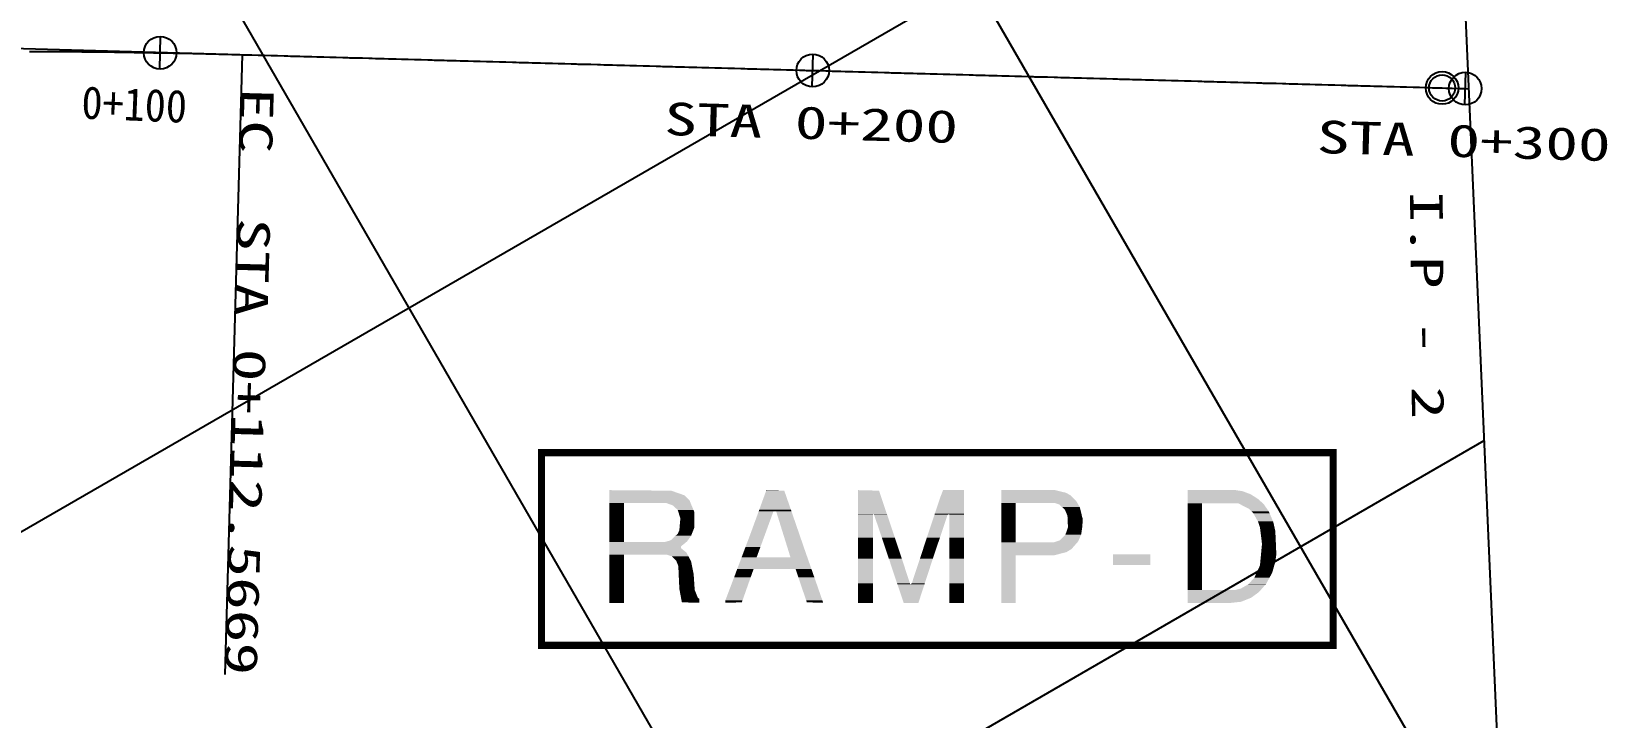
# Model space of a CAD drawing. Header units: feet. Extents: x 226743 to 230948, y 199106 to 202076.
# Drawn here: x 229736.8 to 229978.3, y 200836.1 to 200941.2 of the extents above; entities that cross this region are included whole.
import ezdxf
from ezdxf.enums import TextEntityAlignment as Align

# ---------------------------------------------------------------- set-up
doc = ezdxf.new("R2010")
doc.units = ezdxf.units.FT
doc.header["$LTSCALE"] = 10
doc.header["$MEASUREMENT"] = 0
for name, color, linetype in [('CA-ALGN-CNTL', 2, 'CONTINUOUS'), ('CA-ALGN-STSM', 2, 'CONTINUOUS'), ('CA-ALGN-SUBL', 1, 'CONTINUOUS'), ('CA-ALGN-SUBT', 2, 'CONTINUOUS'), ('CA-ALGN-TEXT', 3, 'CONTINUOUS'), ('CV-GRID-LINE', 1, 'CONTINUOUS'), ('CZ-LIN1', 7, 'CONTINUOUS'), ('CZ-TEX1', 6, 'CONTINUOUS')]:
    doc.layers.add(name, color=color, linetype=linetype)
doc.styles.add('RP2', font='DotumChe.ttf')

msp = doc.modelspace()

# ---------------------------------------------------------------- linework, layer by layer
at = {"layer": 'CA-ALGN-CNTL'}
msp.add_lwpolyline([(229736.54, 200938.11), (229737.54, 200938.11), (229738.54, 200938.11), (229739.54, 200938.1), (229740.54, 200938.1), (229741.54, 200938.09), (229742.54, 200938.08), (229743.54, 200938.08), (229744.54, 200938.07), (229745.54, 200938.06), (229746.54, 200938.05), (229747.54, 200938.04), (229748.54, 200938.03), (229749.54, 200938.01), (229750.54, 200938), (229751.54, 200937.99), (229752.54, 200937.97), (229753.54, 200937.96), (229754.54, 200937.94), (229755.54, 200937.92), (229756.54, 200937.91), (229757.54, 200937.89), (229758.54, 200937.87), (229759.54, 200937.85), (229760.54, 200937.83), (229761.54, 200937.81), (229762.54, 200937.78), (229763.54, 200937.76), (229764.54, 200937.74), (229765.54, 200937.71), (229766.54, 200937.69), (229767.54, 200937.66), (229768.54, 200937.63), (229769.1, 200937.62), (229769.54, 200937.61), (229770.54, 200937.58), (229771.54, 200937.55), (229772.54, 200937.52), (229773.54, 200937.5), (229774.54, 200937.47), (229775.53, 200937.44), (229776.53, 200937.41), (229777.53, 200937.39), (229778.53, 200937.36), (229779.53, 200937.33), (229780.53, 200937.3), (229781.53, 200937.27), (229782.53, 200937.25), (229783.53, 200937.22), (229784.53, 200937.19), (229785.53, 200937.16), (229786.53, 200937.14), (229787.53, 200937.11), (229788.53, 200937.08), (229789.53, 200937.05), (229790.53, 200937.03), (229791.53, 200937), (229792.53, 200936.97), (229793.53, 200936.94), (229794.53, 200936.91), (229795.53, 200936.89), (229796.53, 200936.86), (229797.53, 200936.83), (229798.53, 200936.8), (229799.53, 200936.78), (229800.53, 200936.75), (229801.52, 200936.72), (229802.52, 200936.69), (229803.52, 200936.67), (229804.52, 200936.64), (229805.52, 200936.61), (229806.52, 200936.58), (229807.52, 200936.55), (229808.52, 200936.53), (229809.52, 200936.5), (229810.52, 200936.47), (229811.52, 200936.44), (229812.52, 200936.42), (229813.52, 200936.39), (229814.52, 200936.36), (229815.52, 200936.33), (229816.52, 200936.3), (229817.52, 200936.28), (229818.52, 200936.25), (229819.52, 200936.22), (229820.52, 200936.19), (229821.52, 200936.17), (229822.52, 200936.14), (229823.52, 200936.11), (229824.52, 200936.08), (229825.52, 200936.06), (229826.52, 200936.03), (229827.51, 200936), (229828.51, 200935.97), (229829.51, 200935.94), (229830.51, 200935.92), (229831.51, 200935.89), (229832.51, 200935.86), (229833.51, 200935.83), (229834.51, 200935.81), (229835.51, 200935.78), (229836.51, 200935.75), (229837.51, 200935.72), (229838.51, 200935.7), (229839.51, 200935.67), (229840.51, 200935.64), (229841.51, 200935.61), (229842.51, 200935.58), (229843.51, 200935.56), (229844.51, 200935.53), (229845.51, 200935.5), (229846.51, 200935.47), (229847.51, 200935.45), (229848.51, 200935.42), (229849.51, 200935.39), (229850.51, 200935.36), (229851.51, 200935.33), (229852.51, 200935.31), (229853.5, 200935.28), (229854.5, 200935.25), (229855.5, 200935.22), (229856.5, 200935.2), (229857.5, 200935.17), (229858.5, 200935.14), (229859.5, 200935.11), (229860.5, 200935.09), (229861.5, 200935.06), (229862.5, 200935.03), (229863.5, 200935), (229864.5, 200934.97), (229865.5, 200934.95), (229866.5, 200934.92), (229867.5, 200934.89), (229868.5, 200934.86), (229869.5, 200934.84), (229870.5, 200934.81), (229871.5, 200934.78), (229872.5, 200934.75), (229873.5, 200934.73), (229874.5, 200934.7), (229875.5, 200934.67), (229876.5, 200934.64), (229877.5, 200934.61), (229878.5, 200934.59), (229879.5, 200934.56), (229880.49, 200934.53), (229881.49, 200934.5), (229882.49, 200934.48), (229883.49, 200934.45), (229884.49, 200934.42), (229885.49, 200934.39), (229886.49, 200934.37), (229887.49, 200934.34), (229888.49, 200934.31), (229889.49, 200934.28), (229890.49, 200934.25), (229891.49, 200934.23), (229892.49, 200934.2), (229893.49, 200934.17), (229894.49, 200934.14), (229895.49, 200934.12), (229896.49, 200934.09), (229897.49, 200934.06), (229898.49, 200934.03), (229899.49, 200934), (229900.49, 200933.98), (229901.49, 200933.95), (229902.49, 200933.92), (229903.49, 200933.89), (229904.49, 200933.87), (229905.49, 200933.84), (229906.48, 200933.81), (229907.48, 200933.78), (229908.48, 200933.76), (229909.48, 200933.73), (229910.48, 200933.7), (229911.48, 200933.67), (229912.48, 200933.64), (229913.48, 200933.62), (229914.48, 200933.59), (229915.48, 200933.56), (229916.48, 200933.53), (229917.48, 200933.51), (229918.48, 200933.48), (229919.48, 200933.45), (229920.48, 200933.42), (229921.48, 200933.4), (229922.48, 200933.37), (229923.48, 200933.34), (229924.48, 200933.31), (229925.48, 200933.28), (229926.48, 200933.26), (229927.48, 200933.23), (229928.48, 200933.2), (229929.48, 200933.17), (229930.48, 200933.15), (229931.48, 200933.12), (229932.47, 200933.09), (229933.47, 200933.06), (229934.47, 200933.03), (229935.47, 200933.01), (229936.47, 200932.98), (229937.47, 200932.95), (229938.47, 200932.92), (229939.47, 200932.9), (229940.47, 200932.87), (229941.47, 200932.84), (229942.47, 200932.81), (229943.47, 200932.79), (229944.47, 200932.76), (229945.47, 200932.73), (229946.47, 200932.7), (229947.47, 200932.67), (229948.47, 200932.65), (229949.47, 200932.62), (229950.47, 200932.59), (229951.47, 200932.56), (229952.47, 200932.54), (229953.47, 200932.51), (229954.47, 200932.48), (229955.47, 200932.45), (229956.47, 200932.43), (229957.02, 200932.41)], dxfattribs=at)
at = {"layer": 'CA-ALGN-STSM', "linetype": 'Continuous'}
for p, q in [((229756.5, 200935.41), (229756.59, 200940.41)), ((229756.5, 200935.41), (229756.59, 200940.41)), ((229856.43, 200932.7), (229856.57, 200937.7)), ((229856.43, 200932.7), (229856.57, 200937.7)), ((229956.4, 200929.93), (229956.53, 200934.92)), ((229956.4, 200929.93), (229956.53, 200934.92))]:
    msp.add_line(p, q, dxfattribs=at)
for centre, radius in [((229756.54, 200937.91), 2.5), ((229856.5, 200935.2), 2.5), ((229952.92, 200932.52), 2.5), ((229952.92, 200932.52), 2), ((229956.47, 200932.43), 2.5)]:
    msp.add_circle(centre, radius, dxfattribs=at)
at = {"layer": 'CA-ALGN-SUBL', "linetype": 'Continuous'}
msp.add_line((229769.1, 200937.62), (229766.47, 200842.66), dxfattribs=at)
at = {"layer": 'CA-ALGN-SUBL'}
msp.add_lwpolyline([(229722.65, 200938.91), (229952.92, 200932.52), (229957.02, 200932.41)], dxfattribs=at)
at = {"layer": 'CV-GRID-LINE'}
for p, q in [((229706.62, 201251.31), (229962.46, 200808.17)), ((229594, 201246.38), (229932.19, 200660.61)), ((229336.84, 200634.54), (229954.45, 200991.12)), ((229553.25, 200644.02), (229959.38, 200878.5))]:
    msp.add_line(p, q, dxfattribs=at)
at = {"layer": 'CZ-LIN1'}
msp.add_lwpolyline([(229968.85, 200662.21), (229942.61, 201261.64)], dxfattribs=at)
at = {"layer": 'CZ-LIN1', "const_width": 1.1}
msp.add_lwpolyline([(229814.96, 200876.67), (229936.24, 200876.67), (229936.24, 200847.15), (229814.96, 200847.15)], close=True, dxfattribs=at)
at = {"layer": 'CZ-TEX1'}
for points in [[(229825.33, 200870.92), (229825.33, 200870.84), (229825.33, 200870.92), (229834.82, 200870.84)], [(229825.33, 200870.84), (229825.33, 200870.13), (229834.82, 200870.84), (229836.86, 200870.13)], [(229825.33, 200870.13), (229825.33, 200869.35), (229836.86, 200870.13), (229837.64, 200869.35)], [(229849.38, 200870.84), (229848.32, 200867.94), (229852.15, 200870.84), (229853.16, 200867.94)], [(229849.41, 200870.92), (229852.15, 200870.84), (229849.41, 200870.92), (229849.38, 200870.84)], [(229863.45, 200870.92), (229863.45, 200870.84), (229863.45, 200870.92), (229866.66, 200870.84)], [(229863.45, 200870.84), (229863.45, 200869.9), (229866.66, 200870.84), (229866.98, 200869.9)], [(229863.45, 200869.9), (229863.45, 200867.31), (229866.98, 200869.9), (229867.85, 200867.31)], [(229876.08, 200869.9), (229875.21, 200867.31), (229879.68, 200869.9), (229879.68, 200867.31)], [(229876.44, 200870.84), (229876.08, 200869.9), (229879.68, 200870.84), (229879.68, 200869.9)], [(229876.47, 200870.92), (229876.44, 200870.84), (229879.68, 200870.92), (229879.68, 200870.84)], [(229885.41, 200870.92), (229885.41, 200870.52), (229893.64, 200870.92), (229895.29, 200870.52)], [(229885.41, 200870.52), (229885.41, 200870.13), (229895.29, 200870.52), (229896, 200870.13)], [(229885.41, 200870.13), (229885.41, 200869.27), (229896, 200870.13), (229896.86, 200869.27)], [(229913.96, 200870.92), (229913.96, 200870.76), (229921.33, 200870.92), (229922.35, 200870.76)], [(229913.96, 200870.76), (229913.96, 200870.29), (229922.35, 200870.76), (229923.6, 200870.29)], [(229913.96, 200870.29), (229913.96, 200869.58), (229923.6, 200870.29), (229924.7, 200869.58)], [(229825.33, 200869.35), (229825.33, 200868.96), (229837.64, 200869.35), (229837.8, 200868.96)], [(229825.33, 200868.96), (229825.33, 200868.56), (229827.6, 200868.96), (229827.6, 200868.56)], [(229825.33, 200868.56), (229825.33, 200867.86), (229827.6, 200868.56), (229827.6, 200867.86)], [(229825.33, 200867.86), (229825.33, 200867.62), (229827.6, 200867.86), (229827.6, 200867.62)], [(229825.33, 200867.62), (229825.33, 200866.6), (229827.6, 200867.62), (229827.6, 200866.6)], [(229834.04, 200868.96), (229835.13, 200868.56), (229837.8, 200868.96), (229837.96, 200868.56)], [(229835.13, 200868.56), (229835.84, 200867.86), (229837.96, 200868.56), (229838.25, 200867.86)], [(229835.84, 200867.86), (229835.91, 200867.62), (229838.25, 200867.86), (229838.35, 200867.62)], [(229835.91, 200867.62), (229836.23, 200866.6), (229838.35, 200867.62), (229838.35, 200866.6)], [(229848.24, 200867.7), (229846.98, 200864.25), (229850.5, 200867.7), (229849.24, 200864.25)], [(229848.32, 200867.94), (229848.24, 200867.7), (229850.59, 200867.94), (229850.9, 200867.7)], [(229850.59, 200867.94), (229850.5, 200867.7), (229853.16, 200867.94), (229853.24, 200867.7)], [(229850.9, 200867.7), (229851.97, 200864.25), (229853.24, 200867.7), (229854.43, 200864.25)], [(229885.41, 200869.27), (229885.41, 200868.96), (229896.86, 200869.27), (229897.04, 200868.96)], [(229885.41, 200868.96), (229885.41, 200868.72), (229887.6, 200868.96), (229887.6, 200868.72)], [(229885.41, 200868.72), (229885.41, 200868.33), (229887.6, 200868.72), (229887.6, 200868.33)], [(229885.41, 200868.33), (229885.41, 200867.94), (229887.6, 200868.33), (229887.6, 200867.94)], [(229885.41, 200867.94), (229885.41, 200866.99), (229887.6, 200867.94), (229887.6, 200866.99)], [(229893.57, 200868.96), (229894.27, 200868.72), (229897.04, 200868.96), (229897.18, 200868.72)], [(229894.27, 200868.72), (229894.7, 200868.33), (229897.18, 200868.72), (229897.41, 200868.33)], [(229894.7, 200868.33), (229895.13, 200867.94), (229897.41, 200868.33), (229897.51, 200867.94)], [(229895.13, 200867.94), (229895.53, 200866.99), (229897.51, 200867.94), (229897.74, 200866.99)], [(229913.96, 200869.58), (229913.96, 200868.96), (229924.7, 200869.58), (229925.39, 200868.96)], [(229913.96, 200868.96), (229913.96, 200868.88), (229916.15, 200868.96), (229921.72, 200868.88)], [(229913.96, 200868.88), (229913.96, 200868.8), (229916.15, 200868.88), (229916.15, 200868.8)], [(229913.96, 200868.8), (229913.96, 200868.09), (229916.15, 200868.8), (229916.15, 200868.09)], [(229913.96, 200868.09), (229913.96, 200867.7), (229916.15, 200868.09), (229916.15, 200867.7)], [(229913.96, 200867.7), (229913.96, 200867.39), (229916.15, 200867.7), (229916.15, 200867.39)], [(229913.96, 200867.39), (229913.96, 200866.13), (229916.15, 200867.39), (229916.15, 200866.13)], [(229916.15, 200868.96), (229916.15, 200868.88), (229925.39, 200868.96), (229925.48, 200868.88)], [(229921.72, 200868.88), (229921.88, 200868.8), (229925.48, 200868.88), (229925.57, 200868.8)], [(229921.88, 200868.8), (229923.29, 200868.09), (229925.57, 200868.8), (229926.07, 200868.09)], [(229923.29, 200868.09), (229923.68, 200867.7), (229926.07, 200868.09), (229926.35, 200867.7)], [(229923.68, 200867.7), (229924, 200867.39), (229926.35, 200867.7), (229926.48, 200867.39)], [(229924, 200867.39), (229924.7, 200866.13), (229926.48, 200867.39), (229927.02, 200866.13)], [(229825.33, 200866.6), (229825.33, 200865.11), (229827.6, 200866.6), (229827.6, 200865.11)], [(229825.33, 200865.11), (229825.33, 200864.8), (229827.6, 200865.11), (229827.6, 200864.8)], [(229836.1, 200865.11), (229836.08, 200864.8), (229838.35, 200865.11), (229838.22, 200864.8)], [(229836.23, 200866.6), (229836.1, 200865.11), (229838.35, 200866.6), (229838.35, 200865.11)], [(229863.45, 200867.31), (229863.45, 200867.23), (229867.85, 200867.31), (229867.88, 200867.23)], [(229863.45, 200867.23), (229863.45, 200867.15), (229865.72, 200867.23), (229865.72, 200867.15)], [(229863.45, 200867.15), (229863.45, 200863.62), (229865.72, 200867.15), (229865.72, 200863.62)], [(229865.88, 200867.23), (229865.91, 200867.15), (229867.88, 200867.23), (229867.91, 200867.15)], [(229865.91, 200867.15), (229867.1, 200863.62), (229867.91, 200867.15), (229869.09, 200863.62)], [(229875.16, 200867.15), (229873.98, 200863.62), (229877.17, 200867.15), (229875.98, 200863.62)], [(229875.19, 200867.23), (229875.16, 200867.15), (229877.29, 200867.23), (229877.17, 200867.15)], [(229875.21, 200867.31), (229875.19, 200867.23), (229877.41, 200867.31), (229877.41, 200867.23)], [(229877.41, 200867.31), (229877.29, 200867.23), (229879.68, 200867.31), (229879.68, 200867.23)], [(229877.41, 200867.23), (229877.41, 200867.15), (229879.68, 200867.23), (229879.68, 200867.15)], [(229877.41, 200867.15), (229877.41, 200863.62), (229879.68, 200867.15), (229879.68, 200863.62)], [(229885.41, 200866.99), (229885.41, 200866.45), (229887.6, 200866.99), (229887.6, 200866.45)], [(229885.41, 200866.45), (229885.41, 200865.35), (229887.6, 200866.45), (229887.6, 200865.35)], [(229885.41, 200865.35), (229885.41, 200865.19), (229887.6, 200865.35), (229887.6, 200865.19)], [(229885.41, 200865.19), (229885.41, 200864.17), (229887.6, 200865.19), (229887.6, 200864.17)], [(229895.6, 200865.19), (229895.24, 200864.17), (229897.78, 200865.19), (229897.64, 200864.17)], [(229895.53, 200866.99), (229895.55, 200866.45), (229897.74, 200866.99), (229897.88, 200866.45)], [(229895.55, 200866.45), (229895.6, 200865.35), (229897.88, 200866.45), (229897.8, 200865.35)], [(229895.6, 200865.35), (229895.6, 200865.19), (229897.8, 200865.35), (229897.78, 200865.19)], [(229913.96, 200866.13), (229913.96, 200866.05), (229916.15, 200866.13), (229916.15, 200866.05)], [(229913.96, 200866.05), (229913.96, 200865.19), (229916.15, 200866.05), (229916.15, 200865.19)], [(229913.96, 200865.19), (229913.96, 200864.64), (229916.15, 200865.19), (229916.15, 200864.64)], [(229924.7, 200866.13), (229924.73, 200866.05), (229927.02, 200866.13), (229927.06, 200866.05)], [(229924.73, 200866.05), (229925.02, 200865.19), (229927.06, 200866.05), (229927.25, 200865.19)], [(229925.02, 200865.19), (229925.09, 200864.64), (229927.25, 200865.19), (229927.37, 200864.64)], [(229825.33, 200864.8), (229825.33, 200864.25), (229827.6, 200864.8), (229827.6, 200864.25)], [(229825.33, 200864.25), (229825.33, 200863.94), (229827.6, 200864.25), (229827.6, 200863.94)], [(229825.33, 200863.94), (229825.33, 200863.23), (229827.6, 200863.94), (229827.6, 200863.23)], [(229825.33, 200863.23), (229825.33, 200863.07), (229827.6, 200863.23), (229827.6, 200863.07)], [(229825.33, 200863.07), (229825.33, 200862.99), (229827.6, 200863.07), (229827.6, 200862.99)], [(229825.33, 200862.99), (229825.33, 200862.29), (229837.16, 200862.99), (229836.31, 200862.29)], [(229834.17, 200863.07), (229833.88, 200862.99), (229837.25, 200863.07), (229837.16, 200862.99)], [(229834.74, 200863.23), (229834.17, 200863.07), (229837.37, 200863.23), (229837.25, 200863.07)], [(229835.5, 200863.94), (229834.74, 200863.23), (229837.88, 200863.94), (229837.37, 200863.23)], [(229835.84, 200864.25), (229835.5, 200863.94), (229838, 200864.25), (229837.88, 200863.94)], [(229836.08, 200864.8), (229835.84, 200864.25), (229838.22, 200864.8), (229838, 200864.25)], [(229846.98, 200864.25), (229846.21, 200862.21), (229849.24, 200864.25), (229848.49, 200862.21)], [(229851.97, 200864.25), (229852.61, 200862.21), (229854.43, 200864.25), (229855.13, 200862.21)], [(229863.45, 200863.62), (229863.45, 200863.31), (229865.72, 200863.62), (229865.72, 200863.31)], [(229863.45, 200863.31), (229863.45, 200862.29), (229865.72, 200863.31), (229865.72, 200862.29)], [(229867.1, 200863.62), (229867.2, 200863.31), (229869.09, 200863.62), (229869.2, 200863.31)], [(229867.2, 200863.31), (229867.55, 200862.29), (229869.2, 200863.31), (229869.53, 200862.29)], [(229873.88, 200863.31), (229873.54, 200862.29), (229875.88, 200863.31), (229875.53, 200862.29)], [(229873.98, 200863.62), (229873.88, 200863.31), (229875.98, 200863.62), (229875.88, 200863.31)], [(229877.41, 200863.62), (229877.41, 200863.31), (229879.68, 200863.62), (229879.68, 200863.31)], [(229877.41, 200863.31), (229877.41, 200862.29), (229879.68, 200863.31), (229879.68, 200862.29)], [(229885.41, 200864.17), (229885.41, 200864.09), (229887.6, 200864.17), (229887.6, 200864.09)], [(229885.41, 200864.09), (229885.41, 200863.23), (229887.6, 200864.09), (229887.6, 200863.23)], [(229885.41, 200863.23), (229885.41, 200863.07), (229887.6, 200863.23), (229887.6, 200863.07)], [(229885.41, 200863.07), (229885.41, 200862.92), (229887.6, 200863.07), (229887.6, 200862.92)], [(229885.41, 200862.92), (229885.41, 200862.29), (229897.04, 200862.92), (229896.49, 200862.29)], [(229893.88, 200863.07), (229893.41, 200862.92), (229897.17, 200863.07), (229897.04, 200862.92)], [(229894.35, 200863.23), (229893.88, 200863.07), (229897.24, 200863.23), (229897.17, 200863.07)], [(229895.21, 200864.09), (229894.35, 200863.23), (229897.61, 200864.09), (229897.24, 200863.23)], [(229895.24, 200864.17), (229895.21, 200864.09), (229897.64, 200864.17), (229897.61, 200864.09)], [(229913.96, 200864.64), (229913.96, 200862.68), (229916.15, 200864.64), (229916.15, 200862.68)], [(229913.96, 200862.68), (229913.96, 200862.29), (229916.15, 200862.68), (229916.15, 200862.29)], [(229925.09, 200864.64), (229925.33, 200862.68), (229927.37, 200864.64), (229927.46, 200862.68)], [(229925.33, 200862.68), (229925.29, 200862.29), (229927.46, 200862.68), (229927.47, 200862.29)], [(229825.33, 200862.29), (229825.33, 200862.05), (229836.31, 200862.29), (229836.31, 200862.05)], [(229825.33, 200862.05), (229825.33, 200861.35), (229836.31, 200862.05), (229837.17, 200861.35)], [(229825.33, 200861.35), (229825.33, 200861.03), (229837.17, 200861.35), (229837.34, 200861.03)], [(229825.33, 200861.03), (229825.33, 200860.8), (229827.6, 200861.03), (229827.6, 200860.8)], [(229825.33, 200860.8), (229825.33, 200860.09), (229827.6, 200860.8), (229827.6, 200860.09)], [(229834.19, 200861.03), (229834.9, 200860.8), (229837.34, 200861.03), (229837.46, 200860.8)], [(229834.9, 200860.8), (229835.6, 200860.09), (229837.46, 200860.8), (229837.84, 200860.09)], [(229845.62, 200860.64), (229844.94, 200858.84), (229855.68, 200860.64), (229856.31, 200858.84)], [(229846.21, 200862.21), (229845.62, 200860.64), (229848.49, 200862.21), (229847.92, 200860.64)], [(229852.61, 200862.21), (229853.09, 200860.64), (229855.13, 200862.21), (229855.68, 200860.64)], [(229863.45, 200862.29), (229863.45, 200861.66), (229865.72, 200862.29), (229865.72, 200861.66)], [(229863.45, 200861.66), (229863.45, 200860.49), (229865.72, 200861.66), (229865.72, 200860.49)], [(229863.45, 200860.49), (229863.45, 200860.41), (229865.72, 200860.49), (229865.72, 200860.41)], [(229863.45, 200860.41), (229863.45, 200856.64), (229865.72, 200860.41), (229865.72, 200856.64)], [(229867.55, 200862.29), (229867.76, 200861.66), (229869.53, 200862.29), (229869.74, 200861.66)], [(229867.76, 200861.66), (229868.15, 200860.49), (229869.74, 200861.66), (229870.13, 200860.49)], [(229868.15, 200860.49), (229868.18, 200860.41), (229870.13, 200860.49), (229870.16, 200860.41)], [(229868.18, 200860.41), (229869.43, 200856.64), (229870.16, 200860.41), (229871.4, 200856.64)], [(229872.92, 200860.41), (229871.68, 200856.64), (229874.9, 200860.41), (229873.67, 200856.64)], [(229872.95, 200860.49), (229872.92, 200860.41), (229874.93, 200860.49), (229874.9, 200860.41)], [(229873.34, 200861.66), (229872.95, 200860.49), (229875.32, 200861.66), (229874.93, 200860.49)], [(229873.54, 200862.29), (229873.34, 200861.66), (229875.53, 200862.29), (229875.32, 200861.66)], [(229877.41, 200862.29), (229877.41, 200861.66), (229879.68, 200862.29), (229879.68, 200861.66)], [(229877.41, 200861.66), (229877.41, 200860.49), (229879.68, 200861.66), (229879.68, 200860.49)], [(229877.41, 200860.49), (229877.41, 200860.41), (229879.68, 200860.49), (229879.68, 200860.41)], [(229877.41, 200860.41), (229877.41, 200856.64), (229879.68, 200860.41), (229879.68, 200856.64)], [(229885.41, 200862.29), (229885.41, 200861.9), (229896.49, 200862.29), (229896.15, 200861.9)], [(229885.41, 200861.9), (229885.41, 200861.43), (229896.15, 200861.9), (229895.37, 200861.43)], [(229885.41, 200861.43), (229885.41, 200860.96), (229895.37, 200861.43), (229893.57, 200860.96)], [(229885.41, 200860.96), (229885.41, 200853.66), (229887.6, 200860.96), (229887.6, 200853.66)], [(229902.51, 200861.11), (229902.51, 200859.47), (229908.23, 200861.11), (229908.23, 200859.47)], [(229913.96, 200862.29), (229913.96, 200861.11), (229916.15, 200862.29), (229916.15, 200861.11)], [(229913.96, 200861.11), (229913.96, 200859.94), (229916.15, 200861.11), (229916.15, 200859.94)], [(229925.18, 200861.11), (229925.07, 200859.94), (229927.53, 200861.11), (229927.37, 200859.94)], [(229925.29, 200862.29), (229925.18, 200861.11), (229927.47, 200862.29), (229927.53, 200861.11)], [(229825.33, 200860.09), (229825.33, 200860.01), (229827.6, 200860.09), (229827.6, 200860.01)], [(229825.33, 200860.01), (229825.33, 200859.31), (229827.6, 200860.01), (229827.6, 200859.31)], [(229825.33, 200859.31), (229825.33, 200858.05), (229827.6, 200859.31), (229827.6, 200858.05)], [(229825.33, 200858.05), (229825.33, 200855.78), (229827.6, 200858.05), (229827.6, 200855.78)], [(229835.6, 200860.09), (229835.64, 200860.01), (229837.84, 200860.09), (229837.88, 200860.01)], [(229835.64, 200860.01), (229835.92, 200859.31), (229837.88, 200860.01), (229838.02, 200859.31)], [(229835.92, 200859.31), (229835.97, 200858.05), (229838.02, 200859.31), (229838.27, 200858.05)], [(229835.97, 200858.05), (229836.08, 200855.78), (229838.27, 200858.05), (229838.42, 200855.78)], [(229844.94, 200858.84), (229844.47, 200857.58), (229847.45, 200858.84), (229847, 200857.58)], [(229853.88, 200858.84), (229854.3, 200857.58), (229856.31, 200858.84), (229856.75, 200857.58)], [(229913.96, 200859.94), (229913.96, 200859.39), (229916.15, 200859.94), (229916.15, 200859.39)], [(229913.96, 200859.39), (229913.96, 200858.29), (229916.15, 200859.39), (229916.15, 200858.29)], [(229913.96, 200858.29), (229913.96, 200857.5), (229916.15, 200858.29), (229916.15, 200857.5)], [(229924.51, 200858.29), (229924.15, 200857.5), (229926.9, 200858.29), (229926.47, 200857.5)], [(229925.02, 200859.39), (229924.51, 200858.29), (229927.21, 200859.39), (229926.9, 200858.29)], [(229925.07, 200859.94), (229925.02, 200859.39), (229927.37, 200859.94), (229927.21, 200859.39)], [(229825.33, 200855.78), (229825.33, 200855.62), (229827.6, 200855.78), (229827.6, 200855.62)], [(229825.33, 200855.62), (229825.33, 200854.45), (229827.6, 200855.62), (229827.6, 200854.45)], [(229836.08, 200855.78), (229836.11, 200855.62), (229838.42, 200855.78), (229838.43, 200855.62)], [(229836.11, 200855.62), (229836.33, 200854.45), (229838.43, 200855.62), (229838.9, 200854.45)], [(229844.47, 200857.58), (229843.13, 200854.05), (229847, 200857.58), (229845.76, 200854.05)], [(229854.3, 200857.58), (229855.5, 200854.05), (229856.75, 200857.58), (229857.98, 200854.05)], [(229863.45, 200856.64), (229863.45, 200856.49), (229865.72, 200856.64), (229865.72, 200856.49)], [(229863.45, 200856.49), (229863.45, 200856.09), (229865.72, 200856.49), (229865.72, 200856.09)], [(229863.45, 200856.09), (229863.45, 200853.66), (229865.72, 200856.09), (229865.72, 200853.66)], [(229869.43, 200856.64), (229869.49, 200856.49), (229871.4, 200856.64), (229871.45, 200856.49)], [(229869.49, 200856.49), (229869.62, 200856.09), (229873.62, 200856.49), (229873.49, 200856.09)], [(229869.62, 200856.09), (229870.43, 200853.66), (229873.49, 200856.09), (229872.7, 200853.66)], [(229871.68, 200856.64), (229871.45, 200856.49), (229873.67, 200856.64), (229873.62, 200856.49)], [(229877.41, 200856.64), (229877.41, 200856.49), (229879.68, 200856.64), (229879.68, 200856.49)], [(229877.41, 200856.49), (229877.41, 200856.09), (229879.68, 200856.49), (229879.68, 200856.09)], [(229877.41, 200856.09), (229877.41, 200853.66), (229879.68, 200856.09), (229879.68, 200853.66)], [(229913.96, 200857.5), (229913.96, 200856.56), (229916.15, 200857.5), (229916.15, 200856.56)], [(229913.96, 200856.56), (229913.96, 200856.49), (229916.15, 200856.56), (229916.15, 200856.49)], [(229913.96, 200856.49), (229913.96, 200855.86), (229916.15, 200856.49), (229916.15, 200855.86)], [(229913.96, 200855.86), (229913.96, 200855.62), (229916.15, 200855.86), (229916.15, 200855.62)], [(229913.96, 200855.62), (229913.96, 200855.31), (229925.13, 200855.62), (229924.86, 200855.31)], [(229913.96, 200855.31), (229913.96, 200854.45), (229924.86, 200855.31), (229923.68, 200854.45)], [(229922.11, 200855.86), (229921.17, 200855.62), (229925.34, 200855.86), (229925.13, 200855.62)], [(229923.21, 200856.49), (229922.11, 200855.86), (229925.89, 200856.49), (229925.34, 200855.86)], [(229923.29, 200856.56), (229923.21, 200856.49), (229925.96, 200856.56), (229925.89, 200856.49)], [(229924.15, 200857.5), (229923.29, 200856.56), (229926.47, 200857.5), (229925.96, 200856.56)], [(229825.33, 200854.45), (229825.33, 200854.29), (229827.6, 200854.45), (229827.6, 200854.29)], [(229825.33, 200854.29), (229825.33, 200853.74), (229827.6, 200854.29), (229827.6, 200853.74)], [(229825.33, 200853.74), (229825.33, 200853.66), (229827.6, 200853.74), (229827.6, 200853.66)], [(229836.33, 200854.45), (229836.36, 200854.29), (229838.9, 200854.45), (229839.13, 200854.29)], [(229836.36, 200854.29), (229836.47, 200853.74), (229839.13, 200854.29), (229839.13, 200853.74)], [(229836.47, 200853.74), (229839.13, 200853.66), (229839.13, 200853.74), (229839.13, 200853.66)], [(229843.13, 200854.05), (229843.13, 200853.74), (229845.76, 200854.05), (229845.64, 200853.74)], [(229843.13, 200853.74), (229843.13, 200853.66), (229845.64, 200853.74), (229843.13, 200853.66)], [(229855.5, 200854.05), (229855.6, 200853.74), (229857.98, 200854.05), (229858.09, 200853.74)], [(229855.6, 200853.74), (229858.11, 200853.66), (229858.09, 200853.74), (229858.11, 200853.66)], [(229913.96, 200854.45), (229913.96, 200853.82), (229923.68, 200854.45), (229922.11, 200853.82)], [(229913.96, 200853.82), (229913.96, 200853.66), (229922.11, 200853.82), (229920.62, 200853.66)]]:
    msp.add_solid(points, dxfattribs=at)

# ---------------------------------------------------------------- texts
at = {"layer": 'CA-ALGN-SUBT', "style": 'RP2', "width": 1.466797}
for s, rotation, p, p2 in [('EC  STA 0+112.5669', 268.412, (229768.97, 200932.62), (229766.47, 200842.66)), ('I.P - 2', 270.4838, (229948, 200916.77), (229948.3, 200881.77))]:
    msp.add_text(s, height=5, rotation=rotation, dxfattribs=at).set_placement(p, p2, align=Align.FIT)
at = {"layer": 'CA-ALGN-TEXT', "style": 'RP2'}
msp.add_text('0+100', height=5, rotation=357.6653, dxfattribs=at).set_placement((229744.41, 200927.84))
at = {"layer": 'CA-ALGN-TEXT', "style": 'RP2', "width": 1.466797}
for s, p, p2 in [('STA 0+200', (229833.72, 200925.32), (229878.7, 200924.08)), ('STA 0+300', (229933.68, 200922.55), (229978.67, 200921.31))]:
    msp.add_text(s, height=5, rotation=358.412, dxfattribs=at).set_placement(p, p2, align=Align.FIT)

doc.saveas('drawing.dxf')
